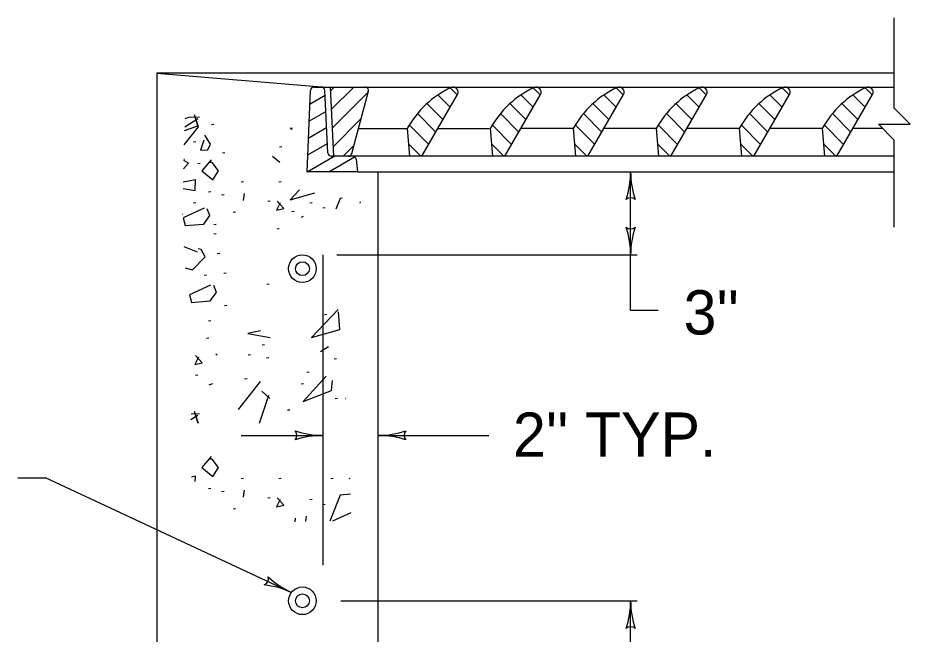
# Model space of a CAD drawing. Extents: x 1007 to 1035.5, y 1000.5 to 1021.5.
# Drawn here: x 1011.45 to 1015.481, y 1003.577 to 1006.361 of the extents above; entities that cross this region are included whole.
import ezdxf

# ---------------------------------------------------------------- set-up
doc = ezdxf.new("R2010")
doc.units = 0
doc.layers.add('Level 1', color=7, linetype='Continuous')

msp = doc.modelspace()

# ---------------------------------------------------------------- linework, layer by layer
at = {"layer": 'Level 1'}
for p, q in [((1012.0778333333335, 1006.1105833333335), (1012.0778333333335, 1001.3658333333335)), ((1015.4092500000002, 1006.1105833333335), (1012.0778333333335, 1006.1105833333335)), ((1012.0780000000001, 1006.1105833333335), (1012.8200833333335, 1006.0494166666668)), ((1012.7573333333335, 1005.6653333333335), (1012.7723333333334, 1006.0331666666668)), ((1012.7878333333334, 1006.0481666666668), (1012.8207500000001, 1006.0481666666668)), ((1012.8207500000001, 1006.0480000000001), (1015.4092500000002, 1006.0480000000001)), ((1012.8503333333334, 1005.7506666666668), (1012.8363333333334, 1006.0331666666668)), ((1012.8608333333335, 1006.0480000000001), (1012.8765000000001, 1005.7356666666668)), ((1012.8616666666668, 1006.0311666666668), (1012.8785833333335, 1006.0480000000001)), ((1012.8659166666667, 1005.9469166666668), (1012.9670000000001, 1006.0480000000001)), ((1012.8700833333335, 1005.8628333333335), (1013.0320833333335, 1006.0248333333335)), ((1013.0330833333335, 1006.0284166666668), (1012.9578333333335, 1005.7471666666668)), ((1013.4351666666668, 1006.0130000000001), (1013.4046666666668, 1006.0434166666668)), ((1013.8100833333334, 1006.0130000000001), (1013.7796666666668, 1006.0434166666668)), ((1014.1850000000002, 1006.0130000000001), (1014.1545833333334, 1006.0434166666668)), ((1014.5600000000002, 1006.0130000000001), (1014.5295000000001, 1006.0434166666668)), ((1014.9349166666668, 1006.0130000000001), (1014.9045000000001, 1006.0434166666668)), ((1015.3098333333335, 1006.0130000000001), (1015.2794166666667, 1006.0434166666668)), ((1012.7698333333335, 1005.9717500000002), (1012.8375000000001, 1006.0109166666668)), ((1013.2750833333334, 1005.7356666666668), (1013.4359166666668, 1006.0142500000002)), ((1013.4028333333334, 1005.9569166666668), (1013.3486666666668, 1006.0110000000001)), ((1013.6500000000001, 1005.7356666666668), (1013.8108333333334, 1006.0142500000002)), ((1013.7777500000001, 1005.9569166666668), (1013.7236666666668, 1006.0110000000001)), ((1014.0250000000001, 1005.7356666666668), (1014.1857500000001, 1006.0142500000002)), ((1014.1526666666668, 1005.9569166666668), (1014.0985833333334, 1006.0110000000001)), ((1014.3998333333335, 1005.7356666666668), (1014.5607500000001, 1006.0142500000002)), ((1014.5276666666668, 1005.9569166666668), (1014.4735000000002, 1006.0110000000001)), ((1014.7748333333335, 1005.7356666666668), (1014.9356666666667, 1006.0142500000002)), ((1014.9025833333335, 1005.9569166666668), (1014.8485000000002, 1006.0110000000001)), ((1015.1498333333335, 1005.7356666666668), (1015.3105833333335, 1006.0142500000002)), ((1015.2775000000001, 1005.9569166666668), (1015.2234166666668, 1006.0110000000001)), ((1012.7667500000001, 1005.8951666666668), (1012.8410000000001, 1005.9381666666668)), ((1013.3704166666668, 1005.9008333333335), (1013.2994166666668, 1005.9718333333335)), ((1013.7454166666668, 1005.9008333333335), (1013.6744166666668, 1005.9718333333335)), ((1014.1203333333335, 1005.9008333333335), (1014.0493333333335, 1005.9718333333335)), ((1014.4952500000002, 1005.9008333333335), (1014.4242500000001, 1005.9718333333335)), ((1014.8702500000002, 1005.9008333333335), (1014.7992500000001, 1005.9718333333335)), ((1015.2451666666668, 1005.9008333333335), (1015.1741666666668, 1005.9718333333335)), ((1012.8743333333334, 1005.7786666666668), (1012.9998333333334, 1005.9041666666668)), ((1013.3380833333334, 1005.8448333333334), (1013.2565000000002, 1005.9264166666668)), ((1013.7130833333334, 1005.8448333333334), (1013.6315000000002, 1005.9264166666668)), ((1014.0880000000001, 1005.8448333333334), (1014.0064166666668, 1005.9264166666668)), ((1014.4629166666668, 1005.8448333333334), (1014.3813333333335, 1005.9264166666668)), ((1014.8379166666668, 1005.8448333333334), (1014.7563333333335, 1005.9264166666668)), ((1015.2128333333335, 1005.8448333333334), (1015.1312500000001, 1005.9264166666668)), ((1012.7637500000002, 1005.8186666666668), (1012.8447500000001, 1005.8654166666668)), ((1012.9884166666668, 1005.8605000000001), (1013.2109166666668, 1005.8605000000001)), ((1013.2204166666668, 1005.7356666666668), (1013.2095000000002, 1005.8605000000001)), ((1013.3057500000001, 1005.7888333333335), (1013.2208333333334, 1005.8737500000001)), ((1013.3471666666668, 1005.8605000000001), (1013.5790000000002, 1005.8605000000001)), ((1013.5953333333334, 1005.7356666666668), (1013.5844166666668, 1005.8605000000001)), ((1013.6806666666668, 1005.7888333333335), (1013.5957500000002, 1005.8737500000001)), ((1013.9594166666668, 1005.8605000000001), (1013.7220833333334, 1005.8605000000001)), ((1013.9703333333334, 1005.7356666666668), (1013.9594166666668, 1005.8605000000001)), ((1014.0556666666668, 1005.7888333333335), (1013.9706666666668, 1005.8737500000001)), ((1014.3343333333335, 1005.8605000000001), (1014.0970000000001, 1005.8605000000001)), ((1014.3452500000001, 1005.7356666666668), (1014.3343333333335, 1005.8605000000001)), ((1014.4305833333335, 1005.7888333333335), (1014.3456666666668, 1005.8737500000001)), ((1014.7092500000001, 1005.8605000000001), (1014.4720000000001, 1005.8605000000001)), ((1014.7201666666668, 1005.7356666666668), (1014.7092500000001, 1005.8605000000001)), ((1014.8055000000002, 1005.7888333333335), (1014.7205833333335, 1005.8737500000001)), ((1015.0842500000001, 1005.8605000000001), (1014.8469166666667, 1005.8605000000001)), ((1015.0951666666668, 1005.7356666666668), (1015.0842500000001, 1005.8605000000001)), ((1015.1805000000002, 1005.7888333333335), (1015.0955000000001, 1005.8737500000001)), ((1015.3575833333334, 1005.8605000000001), (1015.2218333333335, 1005.8605000000001)), ((1012.7605000000001, 1005.7419166666668), (1012.8482500000001, 1005.7926666666668)), ((1012.9197500000001, 1005.7356666666668), (1012.9675833333334, 1005.7835000000001)), ((1013.2705000000001, 1005.7356666666668), (1013.2155833333335, 1005.7906666666668)), ((1013.6455000000001, 1005.7356666666668), (1013.5905000000001, 1005.7906666666668)), ((1014.0204166666668, 1005.7356666666668), (1013.9654166666668, 1005.7906666666668)), ((1014.3953333333335, 1005.7356666666668), (1014.3404166666668, 1005.7906666666668)), ((1014.7703333333335, 1005.7356666666668), (1014.7153333333334, 1005.7906666666668)), ((1015.1452500000001, 1005.7356666666668), (1015.0902500000001, 1005.7906666666668)), ((1012.7573333333335, 1005.6653333333335), (1012.8790000000001, 1005.7356666666668)), ((1012.8545000000001, 1005.6653333333335), (1012.9712500000002, 1005.7328333333335)), ((1012.9622500000002, 1005.7356666666668), (1012.8660000000001, 1005.7356666666668)), ((1012.9427500000002, 1005.7356666666668), (1012.8765000000001, 1005.7356666666668)), ((1015.4092500000002, 1005.7356666666668), (1012.8765000000001, 1005.7356666666668)), ((1012.9776666666668, 1005.7216666666668), (1012.9838333333335, 1005.6653333333335)), ((1012.9838333333335, 1005.6653333333335), (1012.7573333333335, 1005.6653333333335)), ((1012.9838333333335, 1005.6653333333335), (1015.4092500000002, 1005.6653333333335)), ((1013.0778333333335, 1001.3658333333335), (1013.0778333333335, 1005.6653333333335)), ((1014.2181666666668, 1005.0403333333335), (1014.2181666666668, 1005.6653333333335)), ((1012.8278333333335, 1005.2903333333335), (1012.8278333333335, 1003.8881666666668)), ((1012.8905833333334, 1005.2903333333335), (1014.2476666666668, 1005.2903333333335)), ((1014.2181666666668, 1005.0403333333335), (1014.3431666666668, 1005.0403333333335)), ((1012.4579166666668, 1004.4748333333334), (1012.8278333333335, 1004.4748333333334)), ((1013.0778333333335, 1004.4748333333334), (1013.5778333333335, 1004.4748333333334)), ((1011.4497500000001, 1004.2833333333334), (1011.5747500000001, 1004.2833333333334)), ((1012.6852500000001, 1003.7651666666668), (1011.5747500000001, 1004.2833333333334)), ((1012.9095000000001, 1003.7278333333335), (1014.2476666666668, 1003.7278333333335)), ((1014.2181666666668, 1003.3365833333335), (1014.2181666666668, 1003.7278333333335))]:
    msp.add_line(p, q, dxfattribs=at)
for points in [[(1015.4092500000002, 1005.4153333333335), (1015.4092500000002, 1005.8088333333335), (1015.3376666666668, 1005.8804166666667), (1015.4809166666668, 1005.8804166666667), (1015.4092500000002, 1005.9520000000001), (1015.4092500000002, 1006.3605833333335)], [(1012.2622500000001, 1005.9039166666668), (1012.2035000000001, 1005.8675833333334)], [(1012.2209166666668, 1005.9105833333334), (1012.2045000000002, 1005.9041666666668)], [(1012.2702500000001, 1005.9119166666668), (1012.2209166666668, 1005.9105833333334)], [(1012.2622500000001, 1005.8732500000001), (1012.2475833333334, 1005.9225833333335)], [(1012.2662500000001, 1005.8679166666668), (1012.2502500000002, 1005.9132500000002)], [(1012.2013333333334, 1005.7875833333335), (1012.2662500000001, 1005.8679166666668)], [(1012.2030000000001, 1005.8511666666668), (1012.2622500000001, 1005.8732500000001)], [(1012.3354166666668, 1005.8788333333334), (1012.3247500000001, 1005.8775000000002)], [(1012.6894166666668, 1005.8616666666668), (1012.6793333333335, 1005.8612500000002)], [(1012.6793333333335, 1005.8612500000002), (1012.6887500000001, 1005.8575833333334)], [(1012.2902500000001, 1005.8079166666668), (1012.2755833333334, 1005.7625833333335), (1012.3075833333335, 1005.7639166666668), (1012.3195833333334, 1005.7905833333334), (1012.2942500000001, 1005.8305833333335)], [(1012.2535833333335, 1005.8003333333335), (1012.2429166666668, 1005.7990000000001)], [(1012.6420833333335, 1005.7774166666668), (1012.6314166666668, 1005.7760833333334)], [(1012.3845000000001, 1005.7512500000001), (1012.3738333333334, 1005.7499166666668)], [(1012.1983333333335, 1005.6780000000001), (1012.2209166666668, 1005.7039166666668)], [(1012.2209166666668, 1005.7039166666668), (1012.1993333333335, 1005.7168333333335)], [(1012.2022500000002, 1005.7212500000002), (1012.1995000000002, 1005.7213333333335)], [(1012.2732500000001, 1005.7021666666668), (1012.2625833333335, 1005.7008333333334)], [(1012.3235833333334, 1005.7199166666668), (1012.2809166666668, 1005.6692500000001), (1012.3302500000001, 1005.6292500000002), (1012.3569166666668, 1005.6692500000001), (1012.3275833333335, 1005.7079166666668), (1012.3129166666668, 1005.7079166666668)], [(1012.6340000000001, 1005.7065833333335), (1012.6006666666668, 1005.7345833333335)], [(1012.2520000000002, 1005.6297500000002), (1012.1966666666668, 1005.6183333333335)], [(1012.2506666666668, 1005.5804166666668), (1012.2520000000002, 1005.6310833333334)], [(1012.4695833333335, 1005.6203333333335), (1012.4589166666668, 1005.6190000000001)], [(1012.6388333333334, 1005.6203333333335), (1012.6281666666667, 1005.6190000000001)], [(1012.1959166666668, 1005.5900833333335), (1012.2506666666668, 1005.5804166666668)], [(1012.7225833333334, 1005.5841666666668), (1012.6793333333335, 1005.5385000000001)], [(1012.3223333333335, 1005.5745000000002), (1012.3116666666668, 1005.5731666666668)], [(1012.3812500000001, 1005.5614166666668), (1012.3705000000001, 1005.5600833333334)], [(1012.4690000000002, 1005.5358333333335), (1012.4743333333334, 1005.5665833333335)], [(1012.6793333333335, 1005.5385000000001), (1012.7920833333335, 1005.5702500000001)], [(1012.9060000000002, 1005.5451666666668), (1012.8865833333334, 1005.4971666666668)], [(1012.9142500000002, 1005.5458333333335), (1012.9060000000002, 1005.5451666666668)], [(1012.2908333333335, 1005.5008333333335), (1012.1961666666668, 1005.4568333333334), (1012.2055000000001, 1005.4221666666668), (1012.2895000000001, 1005.4288333333335), (1012.3175000000001, 1005.4675000000001), (1012.3055000000002, 1005.4981666666667)], [(1012.2535833333335, 1005.5254166666668), (1012.2429166666668, 1005.5240833333335)], [(1012.5897500000001, 1005.5320000000002), (1012.5790833333334, 1005.5306666666668)], [(1012.6347500000002, 1005.5253333333335), (1012.6187500000001, 1005.4920000000001), (1012.6507500000001, 1005.5000000000001), (1012.6214166666668, 1005.5333333333334)], [(1012.7795000000001, 1005.5254166666668), (1012.7688333333334, 1005.5240833333335)], [(1012.8384166666668, 1005.5025000000002), (1012.8277500000002, 1005.5011666666668)], [(1012.9968333333335, 1005.5240833333335), (1012.9984166666668, 1005.5290000000001)], [(1012.1946666666668, 1005.4730833333334), (1012.1930000000001, 1005.4728333333335)], [(1012.4335833333334, 1005.4829166666668), (1012.4229166666668, 1005.4815833333334)], [(1012.6977500000002, 1005.4861666666668), (1012.6870000000001, 1005.4848333333334)], [(1012.7380000000002, 1005.4638333333335), (1012.7304166666668, 1005.4590833333334)], [(1012.3452500000001, 1005.4272500000002), (1012.3345000000002, 1005.4259166666668)], [(1012.3452500000001, 1005.3847500000002), (1012.3345000000002, 1005.3834166666668)], [(1012.6305000000001, 1005.4073333333334), (1012.6215833333334, 1005.4062500000001)], [(1012.2609166666668, 1005.3025000000001), (1012.2009166666668, 1005.3262500000002)], [(1012.2782500000002, 1005.3145000000002), (1012.2649166666667, 1005.3171666666668)], [(1012.2955833333334, 1005.2811666666668), (1012.2782500000002, 1005.3145000000002)], [(1012.3615833333334, 1005.2963333333335), (1012.3509166666668, 1005.2950000000002)], [(1012.2382500000001, 1005.2225000000001), (1012.2955833333334, 1005.2811666666668)], [(1012.2060000000001, 1005.2314166666667), (1012.2382500000001, 1005.2225000000001)], [(1012.3026666666668, 1005.1981666666668), (1012.2920000000001, 1005.1968333333334)], [(1012.3910000000001, 1005.2080000000001), (1012.3803333333335, 1005.2066666666668)], [(1012.3203333333335, 1005.1539166666668), (1012.2256666666668, 1005.1099166666668), (1012.2350000000001, 1005.0752500000001), (1012.3190000000002, 1005.0819166666668), (1012.3470000000001, 1005.1205833333335), (1012.3350000000002, 1005.1512500000001)], [(1012.5854166666668, 1005.1581666666668), (1012.5747500000001, 1005.1568333333335)], [(1012.3943333333335, 1005.0607500000001), (1012.3835833333335, 1005.0594166666668)], [(1012.8968333333335, 1005.0440000000001), (1012.7768333333335, 1004.9172500000001), (1012.9048333333335, 1004.9533333333335), (1012.8981666666668, 1005.0333333333334)], [(1012.8457500000002, 1005.0201666666668), (1012.8350000000002, 1005.0188333333334)], [(1012.3223333333335, 1004.9920000000001), (1012.3116666666668, 1004.9906666666668)], [(1012.5465833333335, 1004.9475833333335), (1012.4882500000001, 1004.9355000000002)], [(1012.4882500000001, 1004.9355000000002), (1012.5898333333334, 1004.9175833333335)], [(1012.2235833333334, 1004.9144166666669), (1012.2231666666668, 1004.9145000000001)], [(1012.3125000000001, 1004.9135000000001), (1012.3018333333334, 1004.9121666666668)], [(1012.5635000000001, 1004.8840000000001), (1012.5528333333334, 1004.8826666666668)], [(1012.8535000000002, 1004.8750833333335), (1012.8175000000001, 1004.8524166666668)], [(1012.2658333333335, 1004.8283333333335), (1012.2498333333334, 1004.7950000000002), (1012.2818333333335, 1004.8030000000001), (1012.2525000000002, 1004.8363333333334)], [(1012.3502500000002, 1004.8370833333335), (1012.3435833333334, 1004.8424166666668)], [(1012.5013333333335, 1004.8382500000001), (1012.4906666666668, 1004.8369166666668)], [(1012.5831666666668, 1004.8251666666667), (1012.5725000000001, 1004.8238333333335)], [(1012.8890833333335, 1004.8200000000002), (1012.8783333333334, 1004.8186666666668)], [(1012.2634166666668, 1004.7465833333334), (1012.2527500000001, 1004.7452500000002)], [(1012.4850000000001, 1004.7302500000002), (1012.4743333333334, 1004.7289166666668)], [(1012.8420833333334, 1004.7425833333334), (1012.7393333333334, 1004.6276666666668)], [(1012.7664166666668, 1004.7596666666668), (1012.7557500000001, 1004.7583333333334)], [(1012.3289166666668, 1004.7076666666668), (1012.3129166666668, 1004.7010000000001)], [(1012.5438333333335, 1004.7180000000001), (1012.4451666666668, 1004.5912500000002)], [(1012.7402500000002, 1004.7073333333335), (1012.7295833333335, 1004.7060000000001)], [(1012.8660000000001, 1004.6783333333335), (1012.8707500000002, 1004.7227500000001)], [(1012.5416666666667, 1004.5295000000001), (1012.5843333333335, 1004.6562500000001)], [(1012.5880000000001, 1004.6418333333335), (1012.5520000000001, 1004.6751666666668)], [(1012.7393333333334, 1004.6276666666668), (1012.8660000000001, 1004.6783333333335)], [(1012.8940833333335, 1004.6418333333335), (1012.8834166666668, 1004.6405000000001)], [(1012.9312500000001, 1004.6413333333335), (1012.9300000000002, 1004.6410000000001)], [(1012.9300000000002, 1004.6410000000001), (1012.9313333333334, 1004.6408333333335)], [(1012.2702500000001, 1004.5721666666668), (1012.2321666666668, 1004.5711666666668)], [(1012.2622500000001, 1004.5335000000001), (1012.2475833333334, 1004.5828333333335)], [(1012.2662500000001, 1004.5281666666668), (1012.2502500000002, 1004.5735000000001)], [(1012.6780833333335, 1004.5895000000002), (1012.6674166666668, 1004.5881666666668)], [(1012.2622500000001, 1004.5641666666668), (1012.2311666666668, 1004.5450000000002)], [(1012.3235833333334, 1004.3801666666668), (1012.2809166666668, 1004.3295000000002), (1012.3302500000001, 1004.2895000000001), (1012.3569166666668, 1004.3295000000002), (1012.3275833333335, 1004.3681666666668), (1012.3129166666668, 1004.3681666666668)], [(1012.2520000000002, 1004.2900000000001), (1012.2337500000001, 1004.2862500000001)], [(1012.2514166666668, 1004.2670833333335), (1012.2520000000002, 1004.2913333333335)], [(1012.4695833333335, 1004.2805833333334), (1012.4589166666668, 1004.2792500000002)], [(1012.6388333333334, 1004.2805833333334), (1012.6281666666667, 1004.2792500000002)], [(1012.8744166666668, 1004.2805833333334), (1012.8637500000001, 1004.2792500000002)], [(1012.9489166666668, 1004.2797500000001), (1012.9455833333335, 1004.2792500000002)], [(1012.3223333333335, 1004.2347500000001), (1012.3116666666668, 1004.2334166666668)], [(1012.3812500000001, 1004.2216666666668), (1012.3705000000001, 1004.2203333333334)], [(1012.4690000000002, 1004.1960833333335), (1012.4743333333334, 1004.2268333333335)], [(1012.9060000000002, 1004.2054166666668), (1012.8585000000002, 1004.0880833333334)], [(1012.9523333333335, 1004.2094166666668), (1012.9060000000002, 1004.2054166666668)], [(1012.5897500000001, 1004.1922500000002), (1012.5790833333334, 1004.1909166666668)], [(1012.6347500000002, 1004.1855833333335), (1012.6187500000001, 1004.1522500000001), (1012.6507500000001, 1004.1602500000001), (1012.6214166666668, 1004.1935833333334)], [(1012.7795000000001, 1004.1856666666667), (1012.7688333333334, 1004.1843333333335)], [(1012.4335833333334, 1004.1431666666668), (1012.4229166666668, 1004.1418333333335)], [(1012.8384166666668, 1004.1627500000001), (1012.8277500000002, 1004.1614166666668)], [(1012.8730000000002, 1004.0883333333335), (1012.9563333333334, 1004.1269166666668)], [(1012.7020000000001, 1004.1014166666668), (1012.7013333333334, 1004.0850833333335)], [(1012.7505000000001, 1004.0860000000001), (1012.7540000000001, 1004.1094166666668)]]:
    msp.add_lwpolyline(points, dxfattribs=at)
for centre, radius in [((1012.7353541666668, 1005.2277916666668), 0.06250000060910202), ((1012.7353541666668, 1005.2277916666668), 0.031250000304559454), ((1012.7353541666668, 1003.7277916666668), 0.06250000060910202), ((1012.7353541666668, 1003.7277916666668), 0.031250000304559454)]:
    msp.add_circle(centre, radius, dxfattribs=at)
for centre, radius, start, end in [((1012.787902031392, 1006.0323829894777), 0.015623165518990146, 90.00000000000003, 177.66231388888892), ((1012.8206577547105, 1006.0323829894777), 0.015623165517823216, 2.86240555555554, 90), ((1013.0180025772196, 1006.0324167251226), 0.015619655729699209, 344.9991083333333, 90), ((1013.5923655540211, 1005.6497324316058), 0.43743488455104595, 115.08611666666668, 151.19015555555558), ((1013.41639939751, 1006.0254914786443), 0.022514553043885607, 329.9565583333333, 115.09164166666667), ((1013.9673093122709, 1005.6497324316058), 0.43743488455104595, 115.08611666666668, 151.19015555555558), ((1013.7913431557599, 1006.0254914786443), 0.022514553043885607, 329.9565583333333, 115.09164166666667), ((1014.342253070521, 1005.6497324316058), 0.43743488455104595, 115.08611666666668, 151.19015555555558), ((1014.1662869140099, 1006.0254914786443), 0.022514553043885607, 329.9565583333333, 115.09164166666667), ((1014.7171968287711, 1005.6497324316058), 0.43743488455104595, 115.08611666666668, 151.19015555555558), ((1014.54123067226, 1006.0254914786443), 0.022514553043885607, 329.9565583333333, 115.09164166666667), ((1015.0921405870209, 1005.6497324316058), 0.43743488455104595, 115.08611666666668, 151.19015555555558), ((1014.9161744305098, 1006.0254914786443), 0.022514553043885607, 329.9565583333333, 115.09164166666667), ((1015.467084345271, 1005.6497324316058), 0.43743488455104595, 115.08611666666668, 151.19015555555558), ((1015.2911181887599, 1006.0254914786443), 0.022514553043885607, 329.9565583333333, 115.09164166666667), ((1012.8660031678977, 1005.751301011352), 0.015623165518576213, 182.86355, 270), ((1012.9426656482381, 1005.7512730037874), 0.015619655729728312, 270, 344.9991083333333), ((1012.9426296813913, 1005.7512588692564), 0.015619655729728312, 344.363825, 344.8463722222222), ((1012.9621861262739, 1005.7200547165614), 0.015623156822927751, 6.183769444444437, 90), ((1013.8275417291678, 1005.6653333333335), 0.3906249375114326, 341.34715833333337, 359.99388888888893), ((1014.6087916041656, 1005.6653333333335), 0.3906249375114229, 179.98777500000006, 180), ((1014.6087916041656, 1005.6653333333335), 0.3906249375114229, 180, 198.6687833333333), ((1014.2181250000068, 1005.5167916904338), 0.031249995304328478, 48.77459722222227, 130.8912916666667), ((1013.8275417291678, 1005.2903333333335), 0.3906249375114229, 0, 18.66878333333335), ((1014.2182083333267, 1005.4388749762329), 0.031249995304328478, 228.77459722222224, 310.8912916666667), ((1014.6087916041656, 1005.2903333333335), 0.3906249375114326, 161.34715833333334, 179.9938888888889), ((1013.8275417291678, 1005.2903333333335), 0.3906249375114229, 359.98777500000006, 5.684341886080802e-14), ((1012.6792916904334, 1004.4748749999934), 0.03124999530442549, 318.77459722222227, 40.89129166666669), ((1012.8278333333335, 1004.8654582708333), 0.3906249375125774, 251.34715833333334, 269.9938888888889), ((1013.0778333333335, 1004.8654582670281), 0.39062493370728063, 270, 288.66878333333335), ((1013.2263749747864, 1004.4747916666738), 0.031249994999999496, 138.77459722222224, 220.8912916666667), ((1012.8278333333335, 1004.0842083958335), 0.39062493751256766, 90, 108.66878333333335), ((1012.8278333333335, 1004.8654582708318), 0.39062493751101546, 269.98777500000006, 270.00000000000006), ((1012.8278333333335, 1004.0842083958335), 0.39062493751256766, 89.98777500000006, 90.00000000000006), ((1013.0778333333335, 1004.8654582670281), 0.39062493370728063, 269.98777500000006, 270.00000000000006), ((1013.0778333333335, 1004.0842083958349), 0.39062493751101546, 89.98777500000006, 90.00000000000006), ((1013.0778333333335, 1004.0842083996387), 0.39062493370728063, 71.34715833333334, 89.9938888888889), ((1012.5506585894157, 1003.8280138910162), 0.031249995304420516, 293.76052777777784, 15.877222222222258), ((1012.8504221577562, 1004.1191525422311), 0.3906249375125712, 226.3330888888889, 244.97981944444447), ((1012.520077842244, 1003.4111807911024), 0.3906249375125712, 64.98593055555557, 83.65471388888892), ((1012.520077842244, 1003.4111807911024), 0.3906249375125712, 64.97370555555563, 64.98593055555563), ((1013.8275417292251, 1003.7278333333335), 0.3906249374541272, 341.34715833333337, 359.99388888888893), ((1014.6087916041083, 1003.7278333333335), 0.3906249374541272, 179.98777500000006, 180), ((1014.6087916041083, 1003.7278333333335), 0.3906249374541272, 180, 198.6687833333333), ((1014.2181250000068, 1003.5792916904555), 0.031249995299749474, 48.77459722222227, 130.8912916666667)]:
    msp.add_arc(centre, radius, start, end, dxfattribs=at)

# ---------------------------------------------------------------- texts
for s, p in [("3''", (1014.4570833333335, 1004.9304166666668)), ("2'' TYP.", (1013.6864166666668, 1004.3782500000001))]:
    msp.add_text(s, height=0.20000000000000004, dxfattribs=at).set_placement(p)

doc.saveas('drawing.dxf')
